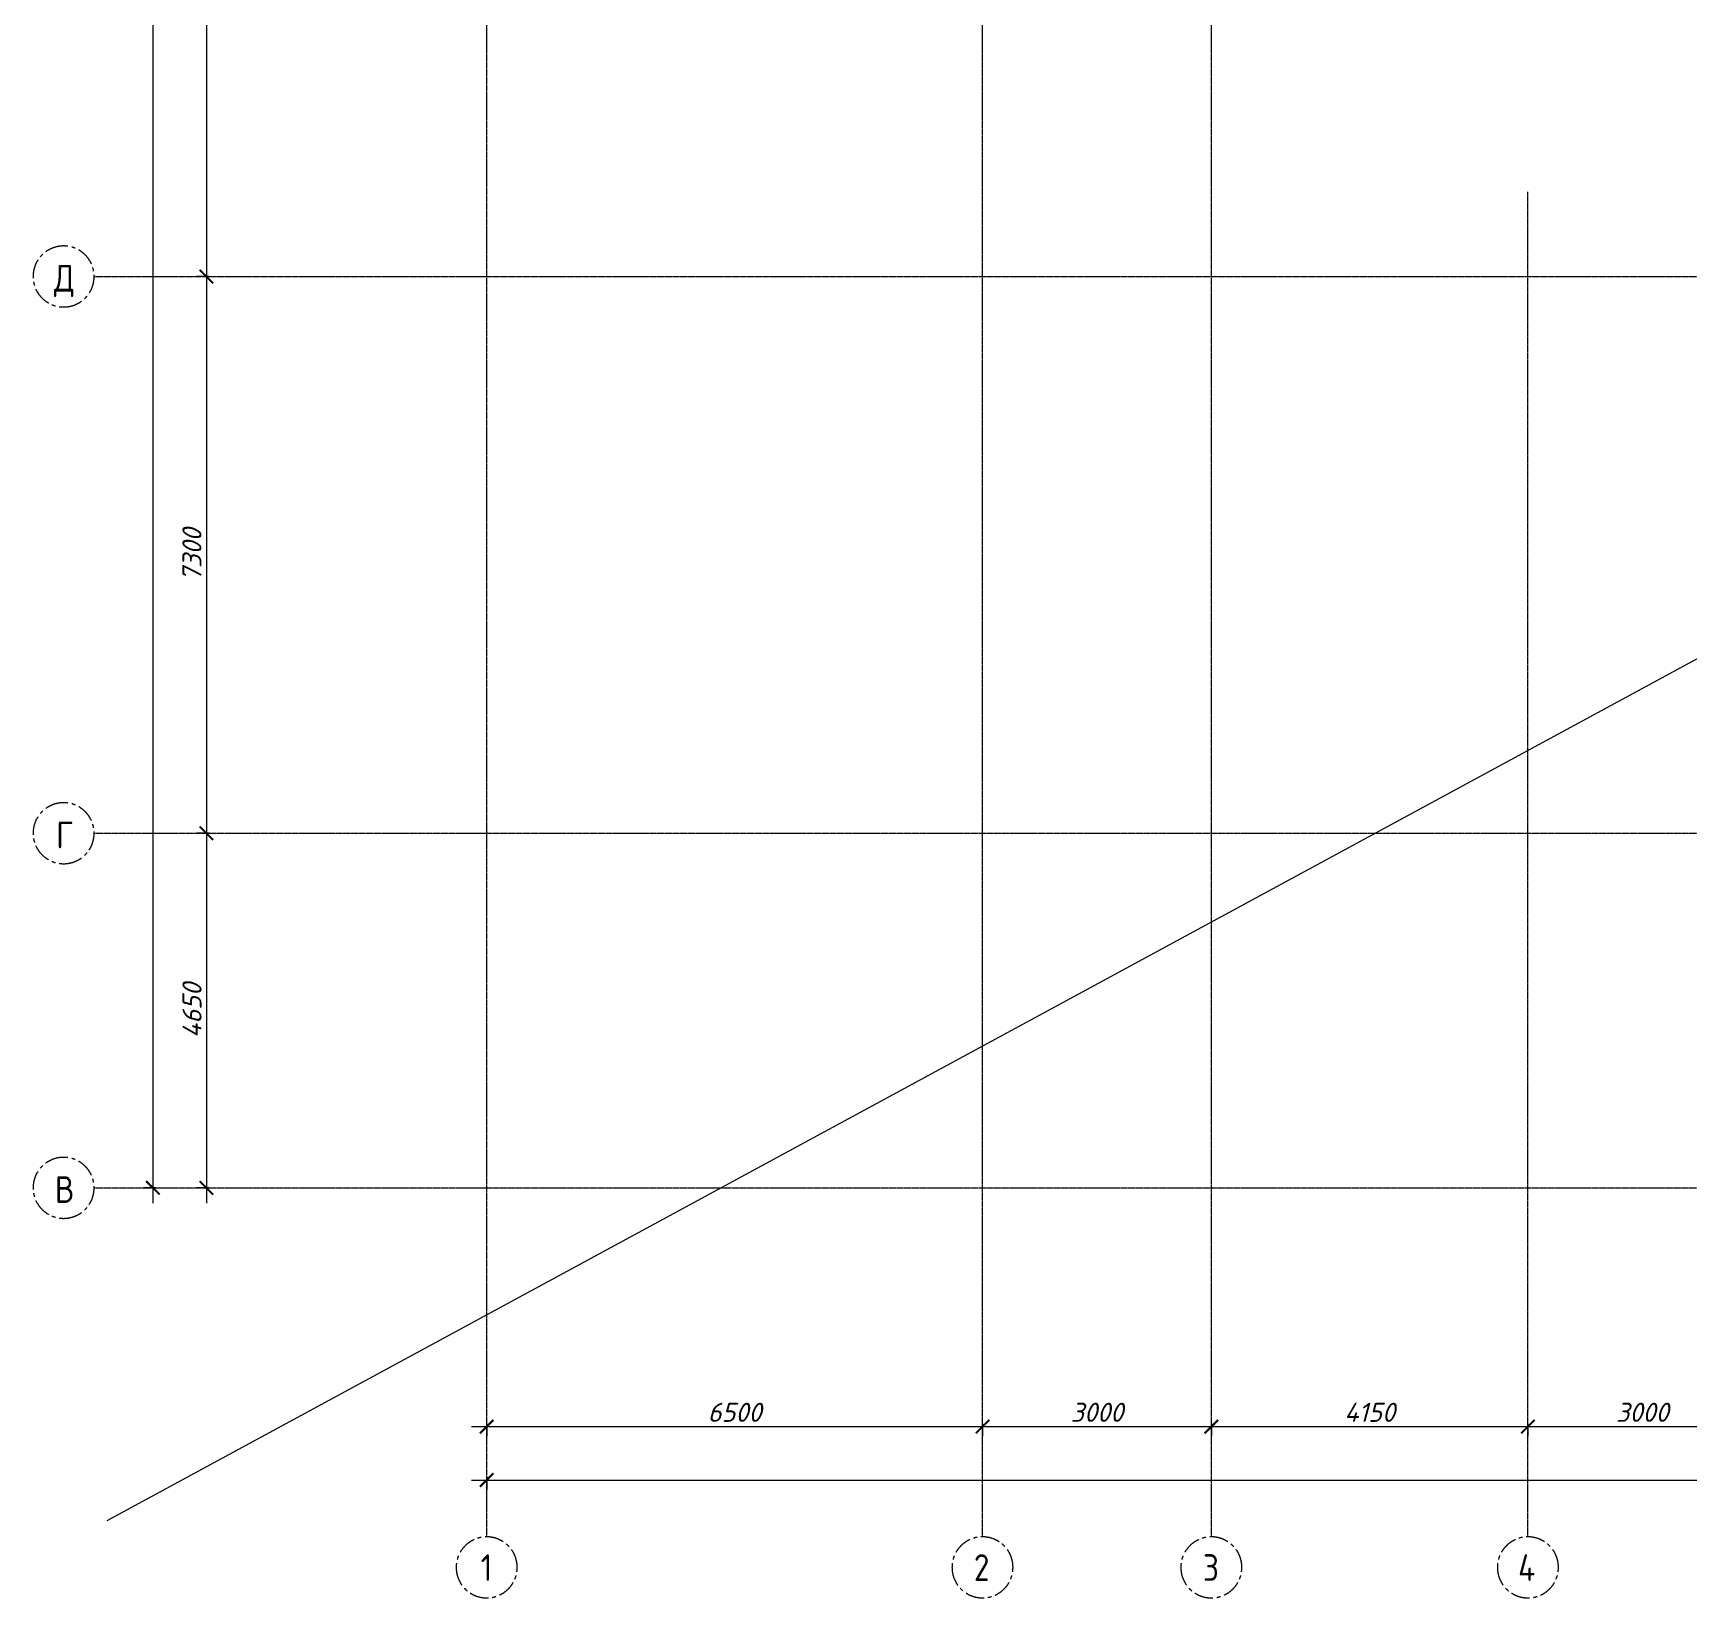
# Model space of a CAD drawing. Header units: millimetres. Extents: x 749182 to 2267578, y 70462 to 311449.
# Drawn here: x 1940967 to 1962673, y 153942 to 174459 of the extents above; entities that cross this region are included whole.
import ezdxf

# ---------------------------------------------------------------- set-up
doc = ezdxf.new("R2010")
doc.units = ezdxf.units.MM
doc.linetypes.add('ADSK_Линия сетки', pattern=[25, 20, -2.5, 0, -2.5])
doc.linetypes.add('осеваяX2', pattern=[4, 2.5, -0.5, 0.5, -0.5])
doc.layers.get('Defpoints').update_dxf_attribs({"color": 255})
for name, color, linetype, lineweight in [('Оси', 165, 'осеваяX2', 13), ('размеры', 7, 'Continuous', 9), ('Размеры КР', 164, 'Continuous', 9)]:
    doc.layers.add(name, color=color, linetype=linetype, lineweight=lineweight)
doc.styles.add('М2', font='isocpeui.ttf')
doc.dimstyles.new('SPDS 1_100', dxfattribs={"dimscale": 100, "dimtxt": 2.5, "dimasz": 1.77, "dimexe": 1.25, "dimexo": 0.625, "dimtad": 1, "dimdec": 0, "dimrnd": 0.001, "dimzin": 9, "dimtxsty": 'М2', "dimblk": 'ARCHTICK', "dimcen": 2.5, "dimdle": 2, "dimclrt": 256, "dimadec": 0, "dimazin": 2, "dimtfac": 0.75, "dimtdec": 0, "dimtmove": 1, "dimatfit": 3, "dimfxl": 0, "dimtolj": 1, "dimlwd": 9, "dimlwe": 9, "dimarcsym": 0})

# ---------------------------------------------------------------- blocks, each defined once
blk = doc.blocks.new('Ось сетки - Круг_Ø8 мм-6577-00 План подвала')
at = {"layer": 'Оси', "lineweight": 20}
for start, end in [(360, 180), (180, 360)]:
    blk.add_arc((0, 0), 4, start, end, dxfattribs=at)
blk = doc.blocks.new('_ArchTick')
at = {"color": 0, "linetype": 'ByBlock', "const_width": 0.15}
blk.add_lwpolyline([(-0.5, -0.5), (0.5, 0.5)], dxfattribs=at)
blk = doc.blocks.new('*D1569')
at = {"layer": 'Defpoints', "color": 0, "lineweight": 20, "transparency": 16777216}
for p in [(1946913, 156287), (1953413, 156287), (1953413, 156187)]:
    blk.add_point(p, dxfattribs=at)
at = {"layer": 'размеры', "color": 0, "lineweight": 9, "transparency": 16777216}
for p, q in [((1946713, 156187), (1953613, 156187)), ((1946913, 156225), (1946913, 156062)), ((1953413, 156225), (1953413, 156062))]:
    blk.add_line(p, q, dxfattribs=at)
at = {"layer": 'размеры', "color": 0, "lineweight": 9, "transparency": 16777216, "xscale": 177, "yscale": 177, "zscale": 177, "rotation": 180}
blk.add_blockref('_ArchTick', (1946913, 156187), dxfattribs=at)
at = {"layer": 'размеры', "color": 0, "lineweight": 9, "transparency": 16777216, "xscale": 177, "yscale": 177, "zscale": 177}
blk.add_blockref('_ArchTick', (1953413, 156187), dxfattribs=at)
at = {"layer": 'размеры', "lineweight": 20, "transparency": 16777216, "insert": (1950163, 156375), "char_height": 250, "width": 248.31, "attachment_point": 5, "style": 'М2'}
blk.add_mtext('\\A1;6500', dxfattribs=at)
blk = doc.blocks.new('*D1570')
at = {"layer": 'Defpoints', "color": 0, "lineweight": 20, "transparency": 16777216}
for p in [(1953413, 156287), (1956413, 156287), (1956413, 156187)]:
    blk.add_point(p, dxfattribs=at)
at = {"layer": 'размеры', "color": 0, "lineweight": 9, "transparency": 16777216}
for p, q in [((1953213, 156187), (1956613, 156187)), ((1953413, 156225), (1953413, 156062)), ((1956413, 156225), (1956413, 156062))]:
    blk.add_line(p, q, dxfattribs=at)
at = {"layer": 'размеры', "color": 0, "lineweight": 9, "transparency": 16777216, "xscale": 177, "yscale": 177, "zscale": 177, "rotation": 180}
blk.add_blockref('_ArchTick', (1953413, 156187), dxfattribs=at)
at = {"layer": 'размеры', "color": 0, "lineweight": 9, "transparency": 16777216, "xscale": 177, "yscale": 177, "zscale": 177}
blk.add_blockref('_ArchTick', (1956413, 156187), dxfattribs=at)
at = {"layer": 'размеры', "lineweight": 20, "transparency": 16777216, "insert": (1954913, 156375), "char_height": 250, "width": 248.31, "attachment_point": 5, "style": 'М2'}
blk.add_mtext('\\A1;3000', dxfattribs=at)
blk = doc.blocks.new('*D1571')
at = {"layer": 'Defpoints', "color": 0, "lineweight": 20, "transparency": 16777216}
for p in [(1956413, 156287), (1960563, 156287), (1960563, 156187)]:
    blk.add_point(p, dxfattribs=at)
at = {"layer": 'размеры', "color": 0, "lineweight": 9, "transparency": 16777216}
for p, q in [((1956213, 156187), (1960763, 156187)), ((1956413, 156225), (1956413, 156062)), ((1960563, 156225), (1960563, 156062))]:
    blk.add_line(p, q, dxfattribs=at)
at = {"layer": 'размеры', "color": 0, "lineweight": 9, "transparency": 16777216, "xscale": 177, "yscale": 177, "zscale": 177, "rotation": 180}
blk.add_blockref('_ArchTick', (1956413, 156187), dxfattribs=at)
at = {"layer": 'размеры', "color": 0, "lineweight": 9, "transparency": 16777216, "xscale": 177, "yscale": 177, "zscale": 177}
blk.add_blockref('_ArchTick', (1960563, 156187), dxfattribs=at)
at = {"layer": 'размеры', "lineweight": 20, "transparency": 16777216, "insert": (1958488, 156375), "char_height": 250, "width": 238.24, "attachment_point": 5, "style": 'М2'}
blk.add_mtext('\\A1;4150', dxfattribs=at)
blk = doc.blocks.new('*D1572')
at = {"layer": 'Defpoints', "color": 0, "lineweight": 20, "transparency": 16777216}
for p in [(1960563, 156287), (1963563, 156287), (1963563, 156187)]:
    blk.add_point(p, dxfattribs=at)
at = {"layer": 'размеры', "color": 0, "lineweight": 9, "transparency": 16777216}
for p, q in [((1960363, 156187), (1963763, 156187)), ((1960563, 156225), (1960563, 156062)), ((1963563, 156225), (1963563, 156062))]:
    blk.add_line(p, q, dxfattribs=at)
at = {"layer": 'размеры', "color": 0, "lineweight": 9, "transparency": 16777216, "xscale": 177, "yscale": 177, "zscale": 177, "rotation": 180}
blk.add_blockref('_ArchTick', (1960563, 156187), dxfattribs=at)
at = {"layer": 'размеры', "color": 0, "lineweight": 9, "transparency": 16777216, "xscale": 177, "yscale": 177, "zscale": 177}
blk.add_blockref('_ArchTick', (1963563, 156187), dxfattribs=at)
at = {"layer": 'размеры', "lineweight": 20, "transparency": 16777216, "insert": (1962063, 156375), "char_height": 250, "width": 248.31, "attachment_point": 5, "style": 'М2'}
blk.add_mtext('\\A1;3000', dxfattribs=at)
blk = doc.blocks.new('*D1581')
at = {"layer": 'Defpoints', "color": 0, "lineweight": 20, "transparency": 16777216}
for p in [(1943338, 187568), (1943238, 171268), (1943338, 171268)]:
    blk.add_point(p, dxfattribs=at)
at = {"layer": 'размеры', "color": 0, "lineweight": 9, "transparency": 16777216}
for p, q in [((1943238, 187768), (1943238, 171068)), ((1943275, 187568), (1943113, 187568)), ((1943275, 171268), (1943113, 171268))]:
    blk.add_line(p, q, dxfattribs=at)
at = {"layer": 'размеры', "color": 0, "lineweight": 9, "transparency": 16777216, "xscale": 177, "yscale": 177, "zscale": 177}
for p, rotation in [((1943238, 187568), 90), ((1943238, 171268), 270)]:
    blk.add_blockref('_ArchTick', p, dxfattribs=dict(at, rotation=rotation))
at = {"layer": 'размеры', "lineweight": 20, "transparency": 16777216, "insert": (1943050, 179418), "char_height": 250, "width": 291.93, "attachment_point": 5, "rotation": 90, "style": 'М2'}
blk.add_mtext('\\A1;16300', dxfattribs=at)
blk = doc.blocks.new('*D1582')
at = {"layer": 'Defpoints', "color": 0, "lineweight": 20, "transparency": 16777216}
for p in [(1943338, 171268), (1943238, 163968), (1943338, 163968)]:
    blk.add_point(p, dxfattribs=at)
at = {"layer": 'размеры', "color": 0, "lineweight": 9, "transparency": 16777216}
for p, q in [((1943275, 171268), (1943113, 171268)), ((1943238, 171468), (1943238, 163768)), ((1943275, 163968), (1943113, 163968))]:
    blk.add_line(p, q, dxfattribs=at)
at = {"layer": 'размеры', "color": 0, "lineweight": 9, "transparency": 16777216, "xscale": 177, "yscale": 177, "zscale": 177}
for p, rotation in [((1943238, 171268), 90), ((1943238, 163968), 270)]:
    blk.add_blockref('_ArchTick', p, dxfattribs=dict(at, rotation=rotation))
at = {"layer": 'размеры', "lineweight": 20, "transparency": 16777216, "insert": (1943049, 167618), "char_height": 250, "width": 248.31, "attachment_point": 5, "rotation": 90, "style": 'М2'}
blk.add_mtext('\\A1;7300', dxfattribs=at)
blk = doc.blocks.new('*D1583')
at = {"layer": 'Defpoints', "color": 0, "lineweight": 20, "transparency": 16777216}
for p in [(1943338, 163968), (1943238, 159318), (1943338, 159318)]:
    blk.add_point(p, dxfattribs=at)
at = {"layer": 'размеры', "color": 0, "lineweight": 9, "transparency": 16777216}
for p, q in [((1943238, 164168), (1943238, 159118)), ((1943275, 163968), (1943113, 163968)), ((1943275, 159318), (1943113, 159318))]:
    blk.add_line(p, q, dxfattribs=at)
at = {"layer": 'размеры', "color": 0, "lineweight": 9, "transparency": 16777216, "xscale": 177, "yscale": 177, "zscale": 177}
for p, rotation in [((1943238, 163968), 90), ((1943238, 159318), 270)]:
    blk.add_blockref('_ArchTick', p, dxfattribs=dict(at, rotation=rotation))
at = {"layer": 'размеры', "lineweight": 20, "transparency": 16777216, "insert": (1943050, 161643), "char_height": 250, "width": 256.7, "attachment_point": 5, "rotation": 90, "style": 'М2'}
blk.add_mtext('\\A1;4650', dxfattribs=at)
blk = doc.blocks.new('*D1584')
at = {"layer": 'Defpoints', "color": 0, "lineweight": 20, "transparency": 16777216}
for p in [(1946913, 155587), (2008763, 155587), (2008763, 155487)]:
    blk.add_point(p, dxfattribs=at)
at = {"layer": 'размеры', "color": 0, "lineweight": 9, "transparency": 16777216}
for p, q in [((1946713, 155487), (2008963, 155487)), ((1946913, 155525), (1946913, 155362)), ((2008763, 155525), (2008763, 155362))]:
    blk.add_line(p, q, dxfattribs=at)
at = {"layer": 'размеры', "color": 0, "lineweight": 9, "transparency": 16777216, "xscale": 177, "yscale": 177, "zscale": 177, "rotation": 180}
blk.add_blockref('_ArchTick', (1946913, 155487), dxfattribs=at)
at = {"layer": 'размеры', "color": 0, "lineweight": 9, "transparency": 16777216, "xscale": 177, "yscale": 177, "zscale": 177}
blk.add_blockref('_ArchTick', (2008763, 155487), dxfattribs=at)
at = {"layer": 'размеры', "lineweight": 20, "transparency": 16777216, "insert": (1977838, 155675), "char_height": 250, "width": 291.93, "attachment_point": 5, "style": 'М2'}
blk.add_mtext('\\A1;61850', dxfattribs=at)
blk = doc.blocks.new('*D1585')
at = {"layer": 'Defpoints', "color": 0, "lineweight": 20, "transparency": 16777216}
for p in [(1942638, 194068), (1942538, 159318), (1942638, 159318)]:
    blk.add_point(p, dxfattribs=at)
at = {"layer": 'размеры', "color": 0, "lineweight": 9, "transparency": 16777216}
for p, q in [((1942575, 194068), (1942413, 194068)), ((1942538, 194268), (1942538, 159118)), ((1942575, 159318), (1942413, 159318))]:
    blk.add_line(p, q, dxfattribs=at)
at = {"layer": 'размеры', "color": 0, "lineweight": 9, "transparency": 16777216, "xscale": 177, "yscale": 177, "zscale": 177}
for p, rotation in [((1942538, 194068), 90), ((1942538, 159318), 270)]:
    blk.add_blockref('_ArchTick', p, dxfattribs=dict(at, rotation=rotation))
at = {"layer": 'размеры', "lineweight": 20, "transparency": 16777216, "insert": (1942349, 176693), "char_height": 250, "width": 318.77, "attachment_point": 5, "rotation": 90, "style": 'М2'}
blk.add_mtext('\\A1;34750', dxfattribs=at)

msp = doc.modelspace()

# ---------------------------------------------------------------- linework, layer by layer
at = {"layer": 'Оси', "linetype": 'ADSK_Линия сетки'}
for p, q in [((1946913.1034, 154741.5512), (1946913.1034, 195133.15)), ((1953413.1034, 154741.5512), (1953413.1034, 195133.15)), ((1956413.1034, 154741.5512), (1956413.1034, 195133.15)), ((1960563.1034, 154741.5512), (1960563.1034, 172380.0987)), ((1941766.9683, 171268.0858), (2009994.9113, 171268.0858)), ((1941766.9683, 163968.0858), (2009994.9113, 163968.0858)), ((1941766.9683, 159318.0858), (2003781.5962, 159318.0858))]:
    msp.add_line(p, q, dxfattribs=at)
at = {"layer": 'Размеры КР', "lineweight": 20}
msp.add_line((2017580.5501, 195971.8207), (1941933.5259, 154952.416), dxfattribs=at)

# ---------------------------------------------------------------- block references
at = {"layer": 'Оси', "lineweight": 20, "xscale": 99.99999999999993, "yscale": 99.99999999999993, "zscale": 99.99999999999993, "rotation": 269.9999999999994}
for p in [(1941366.9683, 171268.0858), (1941366.9683, 163968.0858), (1941366.9683, 159318.0858)]:
    msp.add_blockref('Ось сетки - Круг_Ø8 мм-6577-00 План подвала', p, dxfattribs=at)
at = {"layer": 'Оси', "lineweight": 20, "xscale": 99.99999999999993, "yscale": 99.99999999999993, "zscale": 99.99999999999993}
for p in [(1946913.1034, 154341.5512), (1953413.1034, 154341.5512), (1956413.1034, 154341.5512), (1960563.1034, 154341.5512)]:
    msp.add_blockref('Ось сетки - Круг_Ø8 мм-6577-00 План подвала', p, dxfattribs=at)

# ---------------------------------------------------------------- texts
at = {"layer": 'Оси', "char_height": 350, "attachment_point": 1, "style": 'М2'}
for s, insert, width in [('\\fGOST Common|b0|i0|c204|p34|;\\W.9;Д', (1941238.7954, 171420.6727), 346.329), ('\\fGOST Common|b0|i0|c204|p34|;\\W.9;Г', (1941268.4954, 164120.6727), 274.177125), ('\\fGOST Common|b0|i0|c204|p34|;\\W.9;В', (1941253.6454, 159470.6727), 310.253062), ('\\fGOST Common|b0|i0|c204|p34|;\\W.9;1', (1946835.3228, 154514.0845), 187.594875), ('\\fGOST Common|b0|i0|c204|p34|;\\W.9;2', (1953299.3228, 154514.0845), 274.177125), ('\\fGOST Common|b0|i0|c204|p34|;\\W.9;3', (1956302.4728, 154514.0845), 266.961937), ('\\fGOST Common|b0|i0|c204|p34|;\\W.9;4', (1960434.4728, 154514.0845), 310.253062)]:
    msp.add_mtext(s, dxfattribs=dict(at, insert=insert, width=width))

# ---------------------------------------------------------------- dimensions: what is measured, and where the dimension line sits
at = {"layer": 'размеры', "lineweight": 20}
for base, p1, p2, picture, middle in [((1942537.9836, 159318.0858), (1942637.9685, 194068.0858), (1942637.9685, 159318.0858), '*D1585', (1942348.8738, 176693.0858)), ((1943237.9836, 171268.0858), (1943337.9685, 187568.0858), (1943337.9685, 171268.0858), '*D1581', (1943050.4836, 179418.0858)), ((1943237.9836, 163968.0858), (1943337.9685, 171268.0858), (1943337.9685, 163968.0858), '*D1582', (1943048.8738, 167618.0858)), ((1943237.9836, 159318.0858), (1943337.9685, 163968.0858), (1943337.9685, 159318.0858), '*D1583', (1943050.4836, 161643.0858))]:
    dim = msp.add_linear_dim(base=base, p1=p1, p2=p2, angle=90, dimstyle='SPDS 1_100', dxfattribs=at)
    dim.commit()
    dim.dimension.update_dxf_attribs({"geometry": picture, "text_midpoint": middle})
for base, p1, p2, picture, middle in [((1953413.1034, 156187.2841), (1946913.1034, 156287.269), (1953413.1034, 156287.269), '*D1569', (1950163.1034, 156374.7841)), ((1956413.1034, 156187.2841), (1953413.1034, 156287.269), (1956413.1034, 156287.269), '*D1570', (1954913.1034, 156374.7841)), ((1960563.1034, 156187.2841), (1956413.1034, 156287.269), (1960563.1034, 156287.269), '*D1571', (1958488.1034, 156374.7841)), ((1963563.1034, 156187.2841), (1960563.1034, 156287.269), (1963563.1034, 156287.269), '*D1572', (1962063.1034, 156374.7841)), ((2008763.1034, 155487.2841), (1946913.1034, 155587.269), (2008763.1034, 155587.269), '*D1584', (1977838.1034, 155674.7841))]:
    dim = msp.add_linear_dim(base=base, p1=p1, p2=p2, dimstyle='SPDS 1_100', dxfattribs=at)
    dim.commit()
    dim.dimension.update_dxf_attribs({"geometry": picture, "text_midpoint": middle})

doc.saveas('drawing.dxf')
